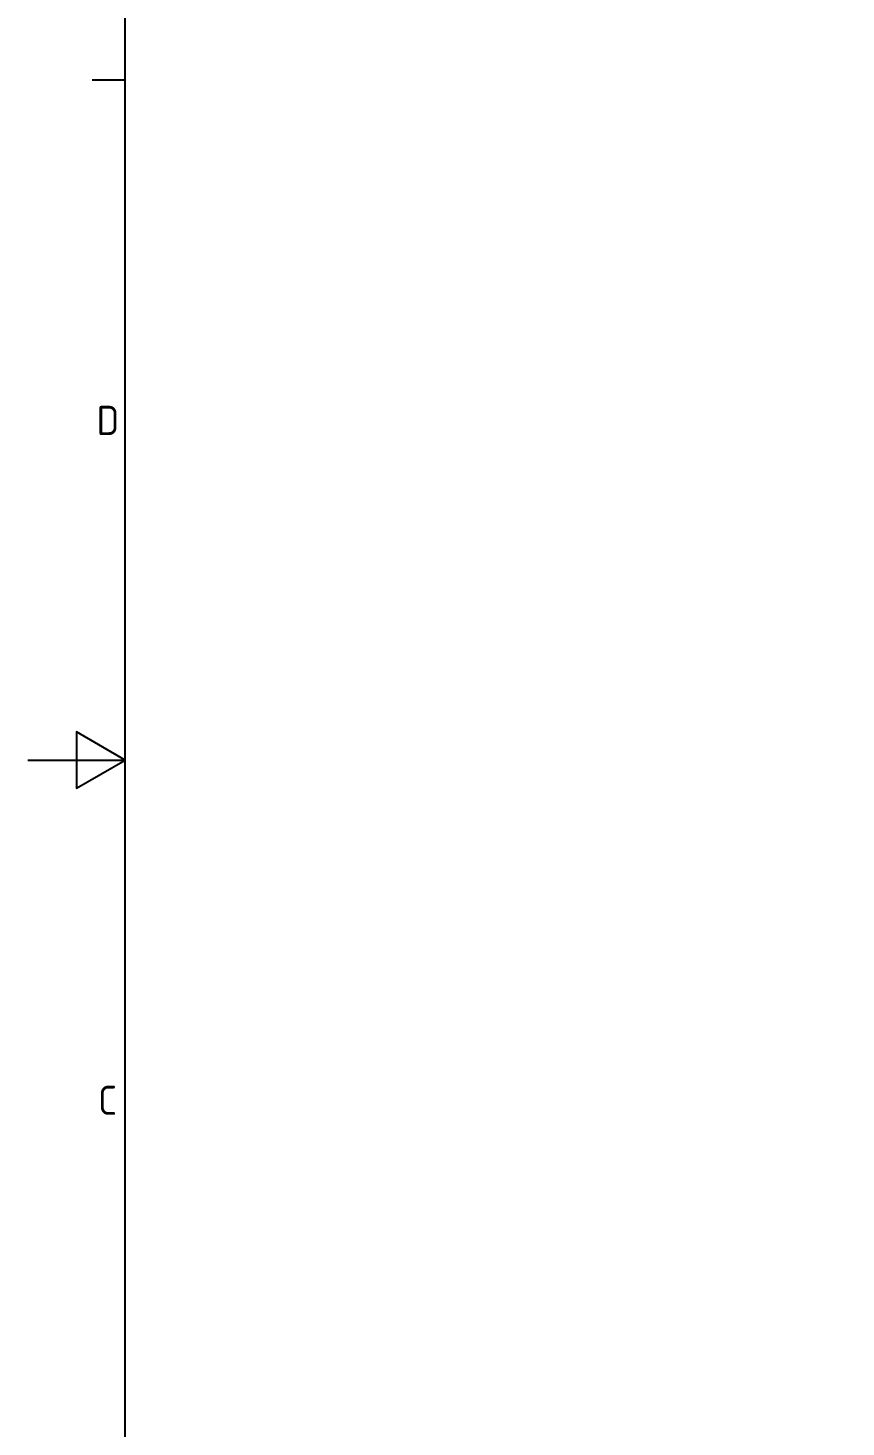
# Model space of a CAD drawing. Header units: millimetres. Extents: x 0 to 2970, y 0 to 2100.
# Drawn here: x 0 to 422, y 707 to 1427 of the extents above; entities that cross this region are included whole.
import ezdxf

# ---------------------------------------------------------------- set-up
doc = ezdxf.new("R2010")
doc.units = ezdxf.units.MM
doc.header["$LTSCALE"] = 5
doc.layers.get('0').update_dxf_attribs({"color": 3, "lineweight": 25})
doc.layers.add('경계(ISO)', color=7, linetype='Continuous', lineweight=25)
doc.styles.add('문자 텍스트_M2B', font='isocp.shx')

# ---------------------------------------------------------------- blocks, each defined once
blk = doc.blocks.new('경계 Default Border')
at = {"layer": '경계(ISO)'}
blk.add_line((10, 280), (6.6, 280), dxfattribs=at)
at = {"layer": '경계(ISO)', "flags": 128}
for points in [[(10, 10), (10, 410), (584, 410), (584, 10), (10, 10)], [(0, 210), (10, 210), (5, 212.89), (5, 207.11), (10, 210)]]:
    blk.add_lwpolyline(points, dxfattribs=at)
at = {"layer": '경계(ISO)', "color": 2, "char_height": 3, "attachment_point": 7, "style": '문자 텍스트_M2B'}
for s, insert in [('D', (7.08, 243.47)), ('C', (7.24, 173.47))]:
    blk.add_mtext(s, dxfattribs=dict(at, insert=insert))

msp = doc.modelspace()

# ---------------------------------------------------------------- block references
at = {"xscale": 5, "yscale": 5, "zscale": 5}
msp.add_blockref('경계 Default Border', (0, 0), dxfattribs=at)

doc.saveas('drawing.dxf')
